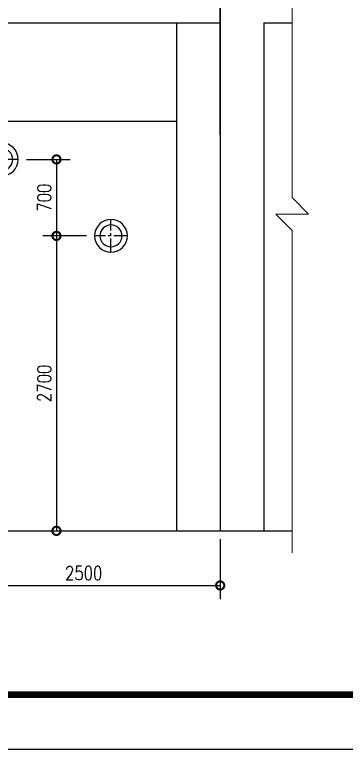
# Model space of a CAD drawing. Extents: x -345393 to -54719, y 203828 to 476815.
# Drawn here: x -317485 to -314448, y 226172 to 232897 of the extents above; entities that cross this region are included whole.
import ezdxf

# ---------------------------------------------------------------- set-up
doc = ezdxf.new("R2010")
doc.units = 0
doc.header["$LTSCALE"] = 1000
doc.header["$MEASUREMENT"] = 0
for name, pattern in [('CENTER', [2, 1.25, -0.25, 0.25, -0.25]), ('CONTINOUS', [0]), ('DOTE', [2.42, 2, -0.2, 0.02, -0.2])]:
    doc.linetypes.add(name, pattern=pattern)
doc.layers.get('0').update_dxf_attribs({"color": 252, "linetype": 'CONTINUOUS'})
doc.layers.get('Defpoints').update_dxf_attribs({"color": 252, "linetype": 'CONTINUOUS'})
for name, color, linetype in [('A-墙线', 252, 'CONTINUOUS'), ('DOTE', 250, 'DOTE'), ('图框', 252, 'CONTINUOUS'), ('暖通-水-标注', 95, 'CONTINUOUS'), ('暖通-水-管道-供水', 1, 'CONTINUOUS')]:
    doc.layers.add(name, color=color, linetype=linetype)
doc.layers.add('暖通-公共-说明', color=50, linetype='CONTINUOUS', lineweight=20)
doc.styles.add('M-TEXT2', font='romanc.shx', dxfattribs={"width": 0.8, "bigfont": 'hzf.shx'})
doc.dimstyles.new('暖通-水-尺寸标注50', dxfattribs={"dimscale": 0.5, "dimtxt": 250, "dimasz": 300, "dimexe": 250, "dimexo": 150, "dimgap": 100, "dimtad": 1, "dimdec": 4, "dimrnd": 5, "dimdsep": 46, "dimtxsty": 'M-TEXT2', "dimblk1": 'DOTSMALL', "dimblk2": 'DOTSMALL', "dimsah": 1, "dimcen": 0.09, "dimclrd": 256, "dimclre": 256, "dimclrt": 7, "dimadec": 0, "dimazin": 0, "dimtfac": 1, "dimtdec": 4, "dimtix": 1, "dimtmove": 2, "dimatfit": 3, "dimldrblk": 'DOTSMALL', "dimfxl": 0, "dimtolj": 1, "dimtzin": 0, "dimarcsym": 0})

# ---------------------------------------------------------------- blocks, each defined once
blk = doc.blocks.new('TJAD_TK_A1')
at = {"layer": '图框'}
blk.add_line((500.38, 356.45), (1341.38, 356.45), dxfattribs=at)
at = {"layer": '图框', "const_width": 1.2}
blk.add_lwpolyline([(1331.38, 940.45), (525.38, 940.45), (525.38, 366.45), (1331.38, 366.45)], close=True, dxfattribs=at)
blk = doc.blocks.new('M-W-CH-RI-2')
at = {"color": 251, "linetype": 'CENTER', "ltscale": 0.05}
for p, q in [((0, -75), (0, 75)), ((-75, 0), (75, 0))]:
    blk.add_line(p, q, dxfattribs=at)
at = {"color": 95, "linetype": 'CONTINOUS', "ltscale": 0.05}
blk.add_circle((0, 0), 75, dxfattribs=at)
at = {"linetype": 'CONTINOUS'}
blk.add_circle((0, 0), 50, dxfattribs=at)
blk = doc.blocks.new('_DOTSMALL')
at = {"color": 0, "const_width": 0.5}
blk.add_lwpolyline([(-0.0625, 0, 1), (0.0625, 0, 1)], format="xyb", close=True, dxfattribs=at)
blk = doc.blocks.new('*D192')
at = {"layer": 'Defpoints', "color": 0}
for p in [(-315603.1, 233346.1), (-317603.1, 231722.4), (-315603.1, 231722.4)]:
    blk.add_point(p, dxfattribs=at)
at = {"layer": '暖通-水-标注', "linetype": 'Continuous', "lineweight": -2}
for p, q in [((-317603.1, 231797.4), (-317603.1, 233471.1)), ((-315603.1, 231797.4), (-315603.1, 233471.1)), ((-317603.1, 233346.1), (-315603.1, 233346.1))]:
    blk.add_line(p, q, dxfattribs=at)
at = {"layer": '暖通-水-标注', "lineweight": -2, "xscale": 150, "yscale": 150, "zscale": 150, "rotation": 180}
blk.add_blockref('_DOTSMALL', (-317603.1, 233346.1), dxfattribs=at)
at = {"layer": '暖通-水-标注', "lineweight": -2, "xscale": 150, "yscale": 150, "zscale": 150}
blk.add_blockref('_DOTSMALL', (-315603.1, 233346.1), dxfattribs=at)
at = {"layer": '暖通-水-标注', "color": 7, "insert": (-316603.1, 233458.6), "char_height": 125, "attachment_point": 5, "style": 'M-TEXT2'}
blk.add_mtext('\\A1;2000', dxfattribs=at)
blk = doc.blocks.new('*D193')
at = {"layer": 'Defpoints', "color": 0}
for p in [(-318103.1, 228172.4), (-315603.1, 228172.4), (-315603.1, 227672.4)]:
    blk.add_point(p, dxfattribs=at)
at = {"layer": '暖通-水-标注', "linetype": 'Continuous', "lineweight": -2}
for p, q in [((-318103.1, 228097.4), (-318103.1, 227547.4)), ((-315603.1, 228097.4), (-315603.1, 227547.4)), ((-318103.1, 227672.4), (-315603.1, 227672.4))]:
    blk.add_line(p, q, dxfattribs=at)
at = {"layer": '暖通-水-标注', "lineweight": -2, "xscale": 150, "yscale": 150, "zscale": 150, "rotation": 180}
blk.add_blockref('_DOTSMALL', (-318103.1, 227672.4), dxfattribs=at)
at = {"layer": '暖通-水-标注', "lineweight": -2, "xscale": 150, "yscale": 150, "zscale": 150}
blk.add_blockref('_DOTSMALL', (-315603.1, 227672.4), dxfattribs=at)
at = {"layer": '暖通-水-标注', "color": 7, "insert": (-316853.1, 227784.9), "char_height": 125, "attachment_point": 5, "style": 'M-TEXT2'}
blk.add_mtext('\\A1;2500', dxfattribs=at)
blk = doc.blocks.new('*D195')
at = {"layer": 'Defpoints', "color": 0}
for p in [(-317453.1, 231572.4), (-317102.3, 230872.4), (-316753.1, 230872.4)]:
    blk.add_point(p, dxfattribs=at)
at = {"layer": '暖通-水-标注', "linetype": 'Continuous', "lineweight": -2}
for p, q in [((-317378.1, 231572.4), (-316977.3, 231572.4)), ((-317102.3, 231572.4), (-317102.3, 230872.4)), ((-316828.1, 230872.4), (-317227.3, 230872.4))]:
    blk.add_line(p, q, dxfattribs=at)
at = {"layer": '暖通-水-标注', "lineweight": -2, "xscale": 150, "yscale": 150, "zscale": 150}
for p, rotation in [((-317102.3, 231572.4), 90), ((-317102.3, 230872.4), 270)]:
    blk.add_blockref('_DOTSMALL', p, dxfattribs=dict(at, rotation=rotation))
at = {"layer": '暖通-水-标注', "color": 7, "insert": (-317214.8, 231222.4), "char_height": 125, "attachment_point": 5, "rotation": 90, "style": 'M-TEXT2'}
blk.add_mtext('\\A1;700', dxfattribs=at)
blk = doc.blocks.new('*D196')
at = {"layer": 'Defpoints', "color": 0}
for p in [(-316753.1, 230872.4), (-317663.6, 228172.4), (-317102.3, 228172.4)]:
    blk.add_point(p, dxfattribs=at)
at = {"layer": '暖通-水-标注', "linetype": 'Continuous', "lineweight": -2}
for p, q in [((-316828.1, 230872.4), (-317227.3, 230872.4)), ((-317102.3, 230872.4), (-317102.3, 228172.4)), ((-317588.6, 228172.4), (-316977.3, 228172.4))]:
    blk.add_line(p, q, dxfattribs=at)
at = {"layer": '暖通-水-标注', "lineweight": -2, "xscale": 150, "yscale": 150, "zscale": 150}
for p, rotation in [((-317102.3, 230872.4), 90), ((-317102.3, 228172.4), 270)]:
    blk.add_blockref('_DOTSMALL', p, dxfattribs=dict(at, rotation=rotation))
at = {"layer": '暖通-水-标注', "color": 7, "insert": (-317214.8, 229522.4), "char_height": 125, "attachment_point": 5, "rotation": 90, "style": 'M-TEXT2'}
blk.add_mtext('\\A1;2700', dxfattribs=at)

msp = doc.modelspace()

# ---------------------------------------------------------------- linework, layer by layer
at = {"layer": 'A-墙线'}
for p, q in [((-323453.07647, 232822.36292), (-315603.07647, 232822.36292)), ((-315603.07647, 232822.36292), (-315603.07647, 228172.36292)), ((-315203.07647, 232822.36292), (-315203.07647, 228172.36292)), ((-315203.07647, 232822.36292), (-314943.23024, 232822.36292)), ((-328603.07647, 228172.36292), (-314943.23024, 228172.36292))]:
    msp.add_line(p, q, dxfattribs=at)
at = {"layer": 'A-墙线', "color": 251}
for p, q in [((-316003.07647, 232822.36292), (-316003.07647, 228172.36292)), ((-327303.07647, 231922.36292), (-316003.07647, 231922.36292))]:
    msp.add_line(p, q, dxfattribs=at)
at = {"layer": 'DOTE'}
msp.add_line((-315603.07647, 233972.36292), (-315603.07647, 228172.36292), dxfattribs=at)
at = {"layer": '暖通-公共-说明'}
msp.add_lwpolyline([(-314943.23024, 234172.36292), (-314943.23024, 231222.36292), (-314793.25289, 231072.38557), (-315093.20758, 231072.34027), (-314943.23024, 230922.36292), (-314943.23024, 227972.36292)], dxfattribs=at)

# ---------------------------------------------------------------- block references
at = {"layer": '图框', "xscale": 50, "yscale": 50, "zscale": 50}
msp.add_blockref('TJAD_TK_A1', (-370411.63982, 208349.90246), dxfattribs=at)
at = {"layer": '暖通-水-管道-供水', "xscale": -2, "yscale": 2, "zscale": 2}
for p in [(-317603.07647, 231572.36292), (-316603.07647, 230872.36292)]:
    msp.add_blockref('M-W-CH-RI-2', p, dxfattribs=at)

# ---------------------------------------------------------------- dimensions: what is measured, and where the dimension line sits
at = {"layer": '暖通-水-标注'}
for base, p1, p2, picture, middle in [((-315603.07647, 233346.11307), (-317603.07647, 231722.36292), (-315603.07647, 231722.36292), '*D192', (-316603.07647, 233458.61307)), ((-315603.07647, 227672.36292), (-318103.07647, 228172.36292), (-315603.07647, 228172.36292), '*D193', (-316853.07647, 227784.86292))]:
    dim = msp.add_linear_dim(base=base, p1=p1, p2=p2, dimstyle='暖通-水-尺寸标注50', dxfattribs=at)
    dim.commit()
    dim.dimension.update_dxf_attribs({"geometry": picture, "text_midpoint": middle})
for base, p1, p2, picture, middle in [((-317102.30061, 230872.36292), (-317453.07647, 231572.36311), (-316753.07647, 230872.36292), '*D195', (-317214.80061, 231222.36302)), ((-317102.30061, 228172.36292), (-316753.07647, 230872.36292), (-317663.56607, 228172.36292), '*D196', (-317214.80061, 229522.36292))]:
    dim = msp.add_linear_dim(base=base, p1=p1, p2=p2, angle=90, dimstyle='暖通-水-尺寸标注50', dxfattribs=at)
    dim.commit()
    dim.dimension.update_dxf_attribs({"geometry": picture, "text_midpoint": middle})

doc.saveas('drawing.dxf')
